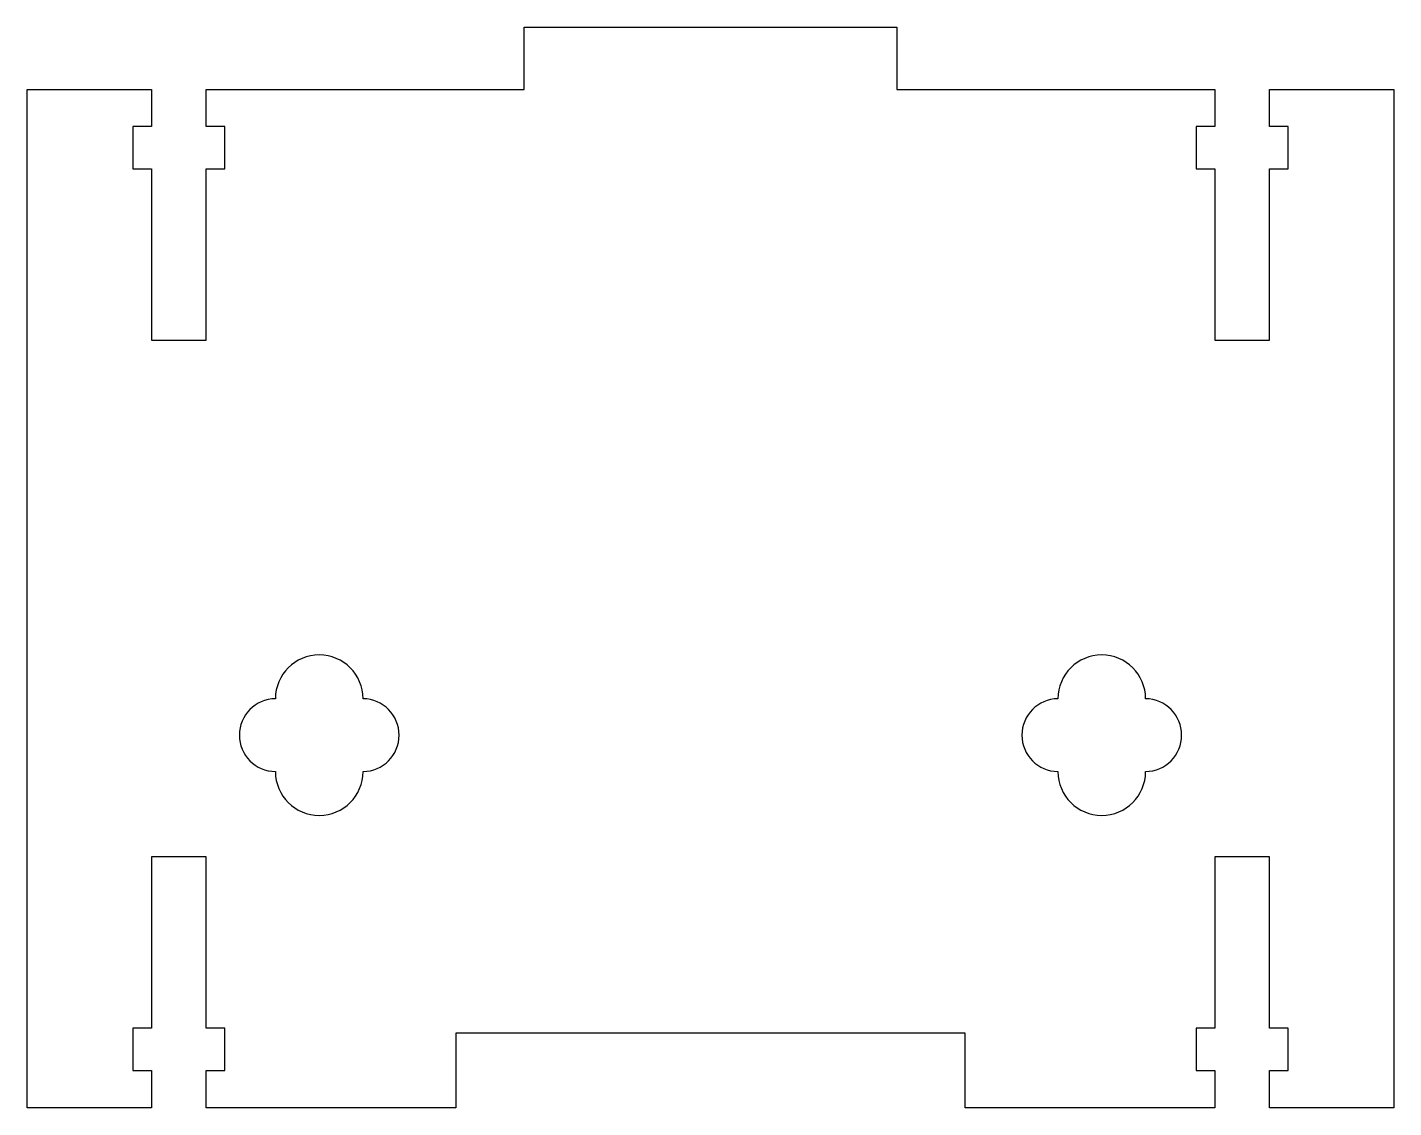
# Model space of a CAD drawing. Header units: millimetres. Extents: x -55 to 55, y -41 to 46.
import ezdxf

# ---------------------------------------------------------------- set-up
doc = ezdxf.new("R2010")
doc.units = ezdxf.units.MM

msp = doc.modelspace()

# ---------------------------------------------------------------- linework, layer by layer
at = {"color": 7, "linetype": 'Continuous', "lineweight": 25}
for p, q in [((-15, 46), (15, 46)), ((-15, 41), (-15, 46)), ((15, 46), (15, 41)), ((-55, 41), (-45, 41)), ((-55, -41), (-55, 41)), ((-45, 41), (-45, 38)), ((-40.6, 38), (-40.6, 41)), ((-40.6, 41), (-15, 41)), ((15, 41), (40.6, 41)), ((40.6, 41), (40.6, 38)), ((45, 38), (45, 41)), ((45, 41), (55, 41)), ((55, 41), (55, -41)), ((-45, 38), (-46.5, 38)), ((-46.5, 38), (-46.5, 34.6)), ((-39.1, 38), (-40.6, 38)), ((-39.1, 34.6), (-39.1, 38)), ((40.6, 38), (39.1, 38)), ((39.1, 38), (39.1, 34.6)), ((46.5, 38), (45, 38)), ((46.5, 34.6), (46.5, 38)), ((-46.5, 34.6), (-45, 34.6)), ((-45, 34.6), (-45, 20.8)), ((-40.6, 34.6), (-39.1, 34.6)), ((-40.6, 20.8), (-40.6, 34.6)), ((39.1, 34.6), (40.6, 34.6)), ((40.6, 34.6), (40.6, 20.8)), ((45, 20.8), (45, 34.6)), ((45, 34.6), (46.5, 34.6)), ((-45, 20.8), (-40.6, 20.8)), ((40.6, 20.8), (45, 20.8)), ((-35.03, -8.07), (-35.03, -8.07)), ((-27.97, -8.07), (-27.97, -8.07)), ((27.97, -8.07), (27.97, -8.07)), ((35.03, -8.07), (35.03, -8.07)), ((-35.03, -13.93), (-35.03, -13.93)), ((-27.97, -13.93), (-27.97, -13.93)), ((27.97, -13.93), (27.97, -13.93)), ((35.03, -13.93), (35.03, -13.93)), ((-40.6, -20.8), (-45, -20.8)), ((-45, -20.8), (-45, -34.6)), ((-40.6, -34.6), (-40.6, -20.8)), ((45, -20.8), (40.6, -20.8)), ((40.6, -20.8), (40.6, -34.6)), ((45, -34.6), (45, -20.8)), ((-45, -34.6), (-46.5, -34.6)), ((-46.5, -34.6), (-46.5, -38)), ((-39.1, -34.6), (-40.6, -34.6)), ((-39.1, -38), (-39.1, -34.6)), ((-20.5, -35), (-20.5, -41)), ((20.5, -35), (-20.5, -35)), ((20.5, -41), (20.5, -35)), ((40.6, -34.6), (39.1, -34.6)), ((39.1, -34.6), (39.1, -38)), ((46.5, -34.6), (45, -34.6)), ((46.5, -38), (46.5, -34.6)), ((-46.5, -38), (-45, -38)), ((-45, -38), (-45, -41)), ((-40.6, -41), (-40.6, -38)), ((-40.6, -38), (-39.1, -38)), ((39.1, -38), (40.6, -38)), ((40.6, -38), (40.6, -41)), ((45, -41), (45, -38)), ((45, -38), (46.5, -38)), ((-45, -41), (-55, -41)), ((-20.5, -41), (-40.6, -41)), ((40.6, -41), (20.5, -41)), ((55, -41), (45, -41))]:
    msp.add_line(p, q, dxfattribs=at)
for centre, radius, start, end in [((-31.5, -8.07), 3.53, 0, 180), ((31.5, -8.07), 3.53, 0, 180), ((-35, -11), 2.93, 90.5968, 269.4032), ((-28, -11), 2.93, 270.5968, 89.4032), ((28, -11), 2.93, 90.5968, 269.4032), ((35, -11), 2.93, 270.5968, 89.4032), ((-31.5, -13.93), 3.53, 180, 0), ((31.5, -13.93), 3.53, 180, 0)]:
    msp.add_arc(centre, radius, start, end, dxfattribs=at)

doc.saveas('drawing.dxf')
